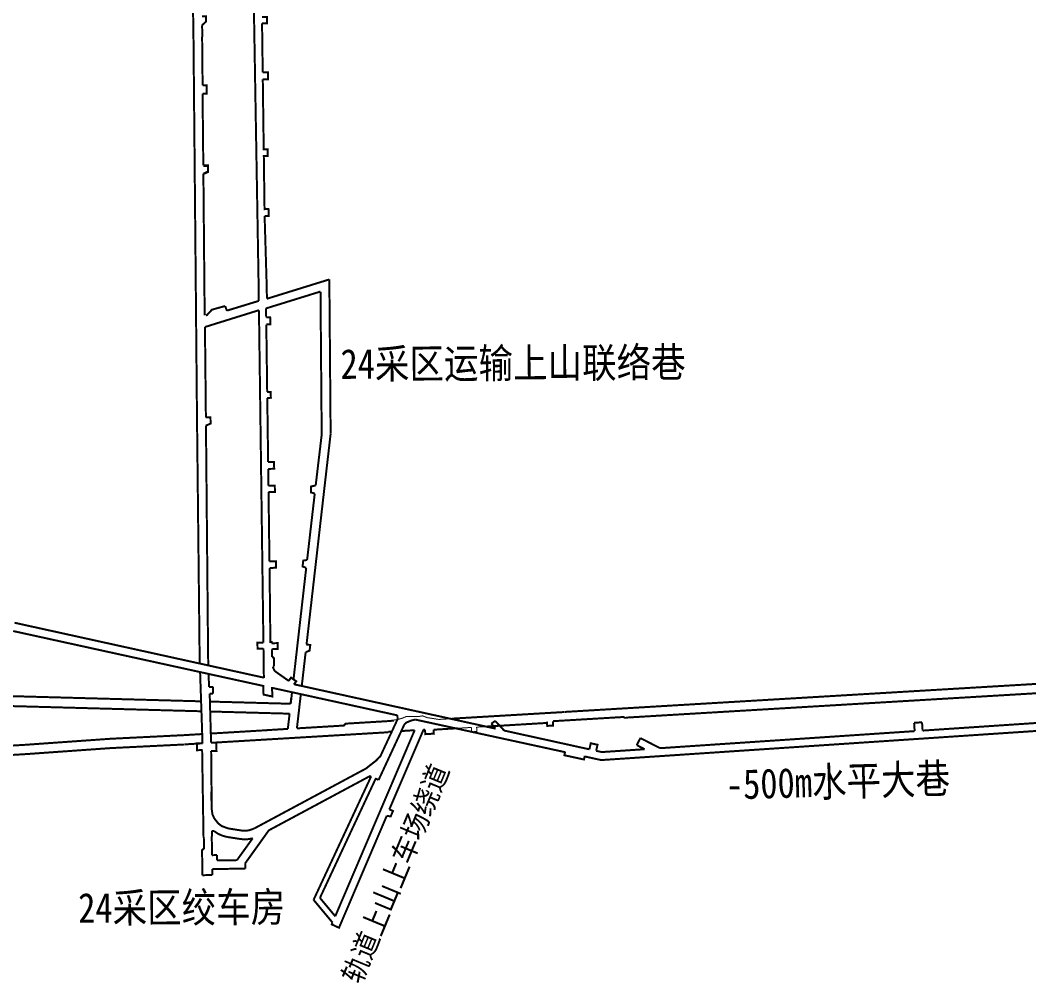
# Model space of a CAD drawing. Extents: x 39491721 to 39501025, y 3850790 to 3853755.
# Drawn here: x 39494006 to 39494514, y 3851164 to 3851648 of the extents above; entities that cross this region are included whole.
import ezdxf

# ---------------------------------------------------------------- set-up
doc = ezdxf.new("R2010")
doc.units = 0
doc.header["$MEASUREMENT"] = 0
doc.linetypes.add('ACAD_ISO03W100', pattern=[30, 12, -18])
for name, color, linetype in [('岩巷', 7, 'Continuous'), ('巷道名称', 7, 'Continuous'), ('煤巷', 7, 'Continuous'), ('防尘', 7, 'ACAD_ISO03W100')]:
    doc.layers.add(name, color=color, linetype=linetype)
doc.layers.add('岩巷ZSLK0900DCJ', color=7, linetype='Continuous', lineweight=0)
doc.layers.add('煤巷ZSLK0900DCJ', color=7, linetype='Continuous', lineweight=0)
doc.styles.add('HZ', font='', dxfattribs={"width": 0.8})
doc.styles.get("Standard").update_dxf_attribs({"font": ''})
doc.styles.get('HZ').set_extended_font_data('SimSun')
doc.styles.get('Standard').set_extended_font_data('SimSun')

msp = doc.modelspace()

# ---------------------------------------------------------------- linework, layer by layer
at = {"layer": '岩巷', "color": 23}
for p, q in [((39494178.09, 3851270.53), (39494179.94, 3851271.52)), ((39494102.28, 3851250.94), (39494102.19, 3851259.87)), ((39494103.39, 3851240.07), (39494102.39, 3851240.06))]:
    msp.add_line(p, q, dxfattribs=at)
at = {"layer": '岩巷', "color": 23, "const_width": 1}
for points in [[(39494093.08, 3851639.72), (39494092.46, 3851679.09)], [(39494097.43, 3851645.8), (39494099.4, 3851647.63), (39494099.36, 3851650.33), (39494097.36, 3851650.3)], [(39494097.52, 3851639.93), (39494097.43, 3851645.8)], [(39494161.55, 3851513.1), (39494162.16, 3851440.06)], [(39494157.06, 3851511.7), (39494157.66, 3851439.67)], [(39494109.04, 3851504.4), (39494102.65, 3851502.65)], [(39494128.3, 3851334.97), (39494126.06, 3851502.31)], [(39494129.58, 3851503.19), (39494129.71, 3851498.67)], [(39494129.71, 3851498.67), (39494131.71, 3851498.7), (39494131.76, 3851495.2), (39494129.78, 3851495.17)], [(39494129.78, 3851495.09), (39494129.77, 3851491.81)], [(39494129.8, 3851492.01), (39494130.21, 3851461.06)], [(39494130.21, 3851461.06), (39494132.01, 3851461.08), (39494132.05, 3851458.18), (39494130.25, 3851458.16)], [(39494130.25, 3851458.16), (39494130.31, 3851453.58)], [(39494130.31, 3851453.58), (39494130.68, 3851425.91)], [(39494094.83, 3851450.54), (39494095.99, 3851344.93)], [(39494099.24, 3851448.31), (39494101.64, 3851448.33), (39494101.68, 3851445.23), (39494099.29, 3851444.14)], [(39494099.31, 3851450.45), (39494099.33, 3851448.31)], [(39494099.37, 3851444.18), (39494100.29, 3851344.97)], [(39494157.66, 3851439.67), (39494154.77, 3851415.21)], [(39494162.16, 3851440.06), (39494159.25, 3851414.77)], [(39494130.68, 3851425.91), (39494133.68, 3851425.95), (39494133.73, 3851422.45), (39494130.73, 3851422.41)], [(39494130.73, 3851422.41), (39494130.84, 3851413.89)], [(39494130.84, 3851413.89), (39494134.04, 3851413.93), (39494134.09, 3851410.73), (39494130.89, 3851410.69)], [(39494130.89, 3851410.69), (39494131.35, 3851375.85)], [(39494131.35, 3851375.85), (39494134.65, 3851375.89), (39494134.69, 3851372.69), (39494131.4, 3851372.42)], [(39494131.4, 3851372.42), (39494131.81, 3851335.19), (39494132.5, 3851335.19), (39494132.5, 3851334.63)], [(39494002.93, 3851344.94), (39494128.53, 3851317.29)], [(39494096.21, 3851324.27), (39494095.99, 3851344.93)], [(39494100.51, 3851323.46), (39494100.29, 3851344.97)], [(39494002.25, 3851340.76), (39494128.3, 3851313.11)], [(39494128.34, 3851331.97), (39494125.34, 3851331.93), (39494125.3, 3851334.93), (39494128.3, 3851334.97)], [(39494132.5, 3851334.63), (39494135.5, 3851334.67), (39494135.54, 3851331.67), (39494132.54, 3851331.63)], [(39494128.34, 3851331.97), (39494128.54, 3851317.17)], [(39494132.6, 3851327.63), (39494132.54, 3851331.63)], [(39494133.6, 3851327.44), (39494132.6, 3851327.63)], [(39494133.6, 3851327.44), (39494133.66, 3851322.94)], [(39494097.64, 3851284.22), (39494096.41, 3851320.22)], [(39494133.03, 3851322.74), (39494133.66, 3851322.94)], [(39494133.95, 3851320.67), (39494133.03, 3851322.74)], [(39494133.95, 3851320.67), (39494141.05, 3851315.66)], [(39494100.93, 3851312.52), (39494100.7, 3851318.95)], [(39494141.05, 3851315.69), (39494142.21, 3851317.32), (39494144.82, 3851315.47), (39494143.66, 3851313.84)], [(39494141.05, 3851315.66), (39494142.21, 3851317.29), (39494144.82, 3851315.44), (39494143.66, 3851313.81)], [(39494102.89, 3851312.67), (39494100.93, 3851312.52)], [(39494101.25, 3851309.21), (39494102.94, 3851309.27)], [(39494101.94, 3851284.54), (39494101.25, 3851309.21)], [(39494102.94, 3851309.27), (39494102.89, 3851312.67)], [(39494132.69, 3851312.56), (39494132.75, 3851307.82), (39494128.36, 3851308.79), (39494128.29, 3851313.52)], [(39494132.68, 3851312.53), (39494132.75, 3851307.8), (39494128.35, 3851308.76), (39494128.29, 3851313.49)], [(39494132.69, 3851312.15), (39494195.07, 3851298.47)], [(39494143.74, 3851313.95), (39494245.29, 3851291.59)], [(39494460.32, 3851290.63), (39494616.27, 3851301.06), (39494723.5, 3851307.81), (39494747.05, 3851309.28)], [(39494096.92, 3851305.37), (39493972.29, 3851308.77)], [(39494142.06, 3851304.14), (39494101.36, 3851305.25)], [(39494097.09, 3851300.36), (39493972.15, 3851303.77)], [(39494141.49, 3851299.15), (39494101.5, 3851300.24)], [(39494223.22, 3851296.65), (39494279.71, 3851299.97)], [(39494279.83, 3851300.02), (39494309.92, 3851301.81)], [(39494195.83, 3851296.24), (39494187.2, 3851277.71)], [(39494195.07, 3851298.47), (39494195.75, 3851298.32)], [(39494195.82, 3851296.19), (39494195.87, 3851297.12), (39494195.77, 3851298.08), (39494195.58, 3851298.28), (39494195.58, 3851298.28), (39494195.58, 3851298.28)], [(39494204.78, 3851296.19), (39494203, 3851295.76), (39494201.84, 3851295.31), (39494200.5, 3851294.79), (39494199.77, 3851294.24), (39494199.25, 3851293.63)], [(39494204.78, 3851296.19), (39494280.25, 3851279.78)], [(39494240.98, 3851292.69), (39494271.15, 3851294.49)], [(39494245, 3851295.54), (39494243.08, 3851294.05)], [(39494243.08, 3851294.05), (39494245.02, 3851291.95)], [(39494249.58, 3851290.65), (39494245, 3851295.54)], [(39494274.1, 3851295.37), (39494274.23, 3851293.17), (39494271.24, 3851292.99), (39494271.11, 3851295.19)], [(39494274.1, 3851295.37), (39494280.04, 3851295.72)], [(39494280.04, 3851295.72), (39494310.19, 3851297.51)], [(39494460.03, 3851294.82), (39494456.04, 3851294.55)], [(39494456.04, 3851294.55), (39494456.33, 3851290.36)], [(39494460.32, 3851290.63), (39494460.03, 3851294.82)], [(39494088.15, 3851288.33), (39494097.59, 3851288.9)], [(39494101.89, 3851289.15), (39494130.47, 3851290.86)], [(39494199.25, 3851293.63), (39494186.32, 3851265.79)], [(39494216.94, 3851291.26), (39494226.24, 3851291.81)], [(39494249.58, 3851290.65), (39494292.49, 3851281.2)], [(39494290.11, 3851277.62), (39494298.46, 3851275.79), (39494535.53, 3851291.65)], [(39494328.11, 3851281.78), (39494456.33, 3851290.36)], [(39494008.53, 3851283.49), (39494051.03, 3851286.5)], [(39494051.03, 3851286.5), (39494088.15, 3851288.33)], [(39494088.38, 3851283.64), (39494051.2, 3851281.81)], [(39494097.64, 3851284.22), (39494088.42, 3851283.67)], [(39494097.64, 3851284.3), (39494094.84, 3851284.27), (39494094.87, 3851280.77), (39494097.67, 3851280.8)], [(39494130.75, 3851286.2), (39494101.93, 3851284.48)], [(39494101.93, 3851284.54), (39494104.63, 3851284.57), (39494104.68, 3851280.37), (39494101.98, 3851280.34)], [(39494295.91, 3851280.45), (39494296.58, 3851283.5), (39494293.16, 3851284.26), (39494292.49, 3851281.2)], [(39494295.91, 3851280.45), (39494296.58, 3851283.5), (39494293.16, 3851284.26), (39494292.49, 3851281.2)], [(39494318.16, 3851286.87), (39494316.34, 3851283.31)], [(39494328.11, 3851281.78), (39494318.16, 3851286.87)], [(39493986.82, 3851282.2), (39494008.53, 3851283.49)], [(39493987.1, 3851277.51), (39494008.81, 3851278.8)], [(39494008.81, 3851278.8), (39494051.2, 3851281.81)], [(39494098.13, 3851237.3), (39494097.44, 3851280.77)], [(39494102.28, 3851250.94), (39494101.98, 3851280.34)], [(39494280.3, 3851280.01), (39494279.89, 3851278.22), (39494289.75, 3851276.08), (39494290.16, 3851277.87)], [(39494280.3, 3851280.01), (39494279.89, 3851278.22), (39494289.75, 3851276.08), (39494290.16, 3851277.87)], [(39494295.91, 3851280.45), (39494298.76, 3851279.82), (39494320.34, 3851281.26)], [(39494316.34, 3851283.31), (39494320.34, 3851281.26)], [(39494179.94, 3851271.52), (39494185.16, 3851275.61), (39494186.02, 3851276.55), (39494187.07, 3851277.58), (39494187.59, 3851278.36)], [(39494123.66, 3851241.34), (39494179.94, 3851271.52)], [(39494131.01, 3851240.4), (39494182.28, 3851267.9)], [(39494182.52, 3851267.46), (39494153.57, 3851205.41)], [(39494184.87, 3851266.46), (39494156.78, 3851206.4)], [(39494181.43, 3851267.44), (39494182.38, 3851266.84)], [(39494184.67, 3851266.55), (39494186.32, 3851265.79)], [(39494102.28, 3851250.94), (39494102.65, 3851248.41), (39494103.58, 3851246.38), (39494105.52, 3851243.93), (39494107.42, 3851242.5), (39494109.5, 3851241.76), (39494110.76, 3851241.33)], [(39494103.39, 3851240.07), (39494102.39, 3851240.06)], [(39494102.39, 3851240.06), (39494102.43, 3851237.37)], [(39494103.39, 3851240.07), (39494104.72, 3851239.18), (39494105.52, 3851238.66), (39494107.26, 3851237.88), (39494108.34, 3851237.52), (39494109.16, 3851237.3), (39494110.1, 3851237.06)], [(39494117.51, 3851240.28), (39494110.65, 3851241.36)], [(39494117.51, 3851240.28), (39494117.51, 3851240.28), (39494117.51, 3851240.28), (39494119.14, 3851240.19), (39494121.12, 3851240.41), (39494123.65, 3851241.33), (39494123.65, 3851241.33)], [(39494131.21, 3851240.67), (39494119.11, 3851223.77)], [(39494098.28, 3851237.3), (39494098.39, 3851230.87)], [(39494102.28, 3851237.37), (39494102.44, 3851227.9)], [(39494116.86, 3851236.03), (39494110.1, 3851237.06)], [(39494122.92, 3851236.45), (39494114.99, 3851225.4)], [(39494116.86, 3851236.03), (39494118.73, 3851235.87), (39494120.49, 3851235.95), (39494122.28, 3851236.25), (39494122.92, 3851236.45)], [(39494097.39, 3851230.85), (39494098.39, 3851230.87)], [(39494097.6, 3851217.82), (39494097.39, 3851230.85)], [(39494102.44, 3851227.9), (39494104.94, 3851227.94)], [(39494104.98, 3851225.24), (39494104.94, 3851227.94)], [(39494114.99, 3851225.4), (39494104.98, 3851225.24)], [(39494119.11, 3851223.77), (39494119.16, 3851221.16)], [(39494097.6, 3851217.82), (39494102.6, 3851217.9)], [(39494119.16, 3851221.16), (39494102.55, 3851220.9)], [(39494102.6, 3851217.9), (39494102.55, 3851220.9)], [(39494153.57, 3851205.41), (39494163.12, 3851193.95)], [(39494164.49, 3851197.15), (39494156.78, 3851206.4)]]:
    msp.add_lwpolyline(points, dxfattribs=at)
for points, elevation in [([(39494102.58, 3851502.8), (39494100.94, 3851500.99), (39494099.78, 3851499.8), (39494099.31, 3851499.75)], -562.78), ([(39494110.28, 3851502.01), (39494110.28, 3851502.01), (39494109.8, 3851502.41), (39494109.43, 3851503.3), (39494109.04, 3851504.4)], -562.82)]:
    msp.add_lwpolyline(points, dxfattribs=dict(at, elevation=elevation))
at = {"layer": '岩巷', "color": 24, "const_width": 0.5}
for points in [[(39494216.65, 3851296.25), (39494223.04, 3851296.63)], [(39494226.23, 3851291.81), (39494233.09, 3851292.22)], [(39494235.69, 3851292.38), (39494235.82, 3851290.18), (39494233.23, 3851290.03), (39494233.09, 3851292.22)], [(39494235.69, 3851292.38), (39494240.98, 3851292.69)]]:
    msp.add_lwpolyline(points, dxfattribs=at)
at = {"layer": '岩巷ZSLK0900DCJ', "color": 30, "linetype": 'Continuous', "lineweight": 15, "true_color": 0xff8000}
for p, q in [((39494157, 3851434.06), (39494154.77, 3851415.21)), ((39494161.42, 3851433.64), (39494159.25, 3851414.77)), ((39494096.21, 3851324.27), (39494095.99, 3851344.93)), ((39494182.29, 3851267.9), (39494182.52, 3851267.46)), ((39494186.32, 3851265.79), (39494184.67, 3851266.55)), ((39494119.11, 3851223.77), (39494119.16, 3851221.16))]:
    msp.add_line(p, q, dxfattribs=at)
at = {"layer": '岩巷ZSLK0900DCJ', "color": 30, "linetype": 'Continuous', "lineweight": 15, "true_color": 0xff8000, "flags": 128}
for points in [[(39494126.2, 3851491.97), (39494126.71, 3851453.56)], [(39494130.25, 3851458.16), (39494132.05, 3851458.18), (39494132.01, 3851461.08), (39494130.21, 3851461.06)], [(39494126.71, 3851453.56), (39494127.52, 3851393.3)], [(39494130.73, 3851422.41), (39494133.73, 3851422.45), (39494133.68, 3851425.95), (39494130.68, 3851425.91)], [(39494130.84, 3851413.89), (39494134.04, 3851413.93), (39494134.09, 3851410.73), (39494130.89, 3851410.69)], [(39494127.52, 3851393.3), (39494128.1, 3851347.6)], [(39494128.13, 3851347.57), (39494128.3, 3851334.97)], [(39494132.5, 3851335.19), (39494131.81, 3851335.19)], [(39494132.5, 3851335.19), (39494132.5, 3851334.63)], [(39494133.91, 3851320.76), (39494141.05, 3851315.68)]]:
    msp.add_lwpolyline(points, dxfattribs=at)
at = {"layer": '煤巷', "color": 7}
for p, q in [((39494161.55, 3851513.1), (39494161.51, 3851517.8)), ((39494142.06, 3851304.14), (39494142.36, 3851306.74)), ((39494141.44, 3851298.75), (39494141.49, 3851299.15))]:
    msp.add_line(p, q, dxfattribs=at)
for points, const_width in [([(39494125.45, 3851540.86), (39494123.07, 3851680.08)], 1), ([(39494127.57, 3851649.93), (39494130.07, 3851649.96), (39494130.12, 3851646.76), (39494127.62, 3851646.73)], 1), ([(39494127.62, 3851646.73), (39494127.95, 3851622.04)], 1), ([(39494094.17, 3851522.09), (39494093.08, 3851639.72)], 1), ([(39494097.68, 3851615.49), (39494097.43, 3851639.93)], 1), ([(39494127.99, 3851618.54), (39494130.69, 3851618.58), (39494130.65, 3851622.08), (39494127.95, 3851622.04)], 1), ([(39494097.68, 3851615.49), (39494099.68, 3851615.51), (39494099.72, 3851611.31), (39494097.72, 3851611.29)], 1), ([(39494128.91, 3851549.77), (39494130.91, 3851549.8), (39494130.87, 3851553.2), (39494128.87, 3851553.17), (39494128.51, 3851579.87), (39494130.51, 3851579.9), (39494130.46, 3851583.3), (39494128.46, 3851583.27), (39494127.99, 3851618.54)], 1), ([(39494098.03, 3851575.21), (39494097.66, 3851611.29)], 1), ([(39494098.07, 3851571.04), (39494100.45, 3851572.13), (39494100.42, 3851575.23), (39494098.03, 3851575.21), (39494098.03, 3851575.21)], 1), ([(39494098.5, 3851523.17), (39494098.07, 3851571.04)], 1), ([(39494128.91, 3851549.77), (39494129.98, 3851513.85)], 1), ([(39494125.91, 3851513.86), (39494125.45, 3851540.86)], 1), ([(39494098.72, 3851499.67), (39494098.5, 3851523.17)], 1), ([(39494094.83, 3851450.54), (39494094.17, 3851522.09)], 1), ([(39494130.07, 3851508.06), (39494161.51, 3851517.8)], 1), ([(39494161.55, 3851513.1), (39494161.51, 3851517.8)], 1), ([(39494126, 3851507), (39494125.91, 3851513.86)], 1), ([(39494129.97, 3851514.04), (39494130.07, 3851508.06), (39494130.07, 3851508.06)], 1), ([(39494129.58, 3851503.19), (39494157.06, 3851511.7)], 1), ([(39494098.86, 3851493.84), (39494126.06, 3851502.31)], 1), ([(39494110.2, 3851502.17), (39494126.01, 3851507)], 1), ([(39494099.31, 3851450.45), (39494098.86, 3851493.84)], 1), ([(39494150.02, 3851333.97), (39494159.25, 3851414.77)], 1), ([(39494154.64, 3851414.09), (39494152.25, 3851413.52), (39494152.29, 3851410.56), (39494154.16, 3851409.96), (39494154.16, 3851409.96)], 1), ([(39494154.64, 3851414.09), (39494154.77, 3851415.21)], 1), ([(39494150.31, 3851376.53), (39494154.16, 3851409.96)], 1), ([(39494150.31, 3851376.53), (39494148.37, 3851376.25), (39494148.03, 3851373.27), (39494149.86, 3851372.56)], 1), ([(39494143.47, 3851316.43), (39494149.86, 3851372.56)], 1), ([(39494147.62, 3851313.09), (39494149.58, 3851330.1)], 1), ([(39494150.02, 3851333.97), (39494151.91, 3851333.75), (39494151.58, 3851330.9), (39494149.58, 3851330.1)], 1), ([(39494329.68, 3851302.99), (39494595.13, 3851318.74)], 1), ([(39494595.37, 3851314.05), (39494329.96, 3851298.3)], 1), ([(39494142.06, 3851304.14), (39494142.73, 3851309.95)], 1), ([(39494145.17, 3851291.76), (39494147.1, 3851308.55)], 1), ([(39494140.6, 3851291.49), (39494141.49, 3851299.15)], 1), ([(39494309.92, 3851301.81), (39494329.68, 3851302.99)], 1), ([(39494145.17, 3851291.76), (39494168.78, 3851293.17), (39494169.73, 3851294.13), (39494191.95, 3851295.46), (39494193.96, 3851295.71)], 1), ([(39494193.92, 3851295.93), (39494195.72, 3851296.16), (39494198.2, 3851296.85), (39494200.33, 3851297.76), (39494202.88, 3851297.7), (39494206.27, 3851297.66), (39494208.4, 3851298.07), (39494210.83, 3851297.16), (39494216.65, 3851296.25)], 0.5), ([(39494329.96, 3851298.3), (39494310.2, 3851297.12), (39494310.19, 3851297.51)], 1), ([(39494129.05, 3851290.8), (39494139.46, 3851291.42)], 1), ([(39494129.33, 3851286.11), (39494191.22, 3851289.8)], 1), ([(39494139.46, 3851291.42), (39494140.6, 3851291.49)], 1), ([(39494164.49, 3851197.15), (39494204.5, 3851290.87)], 1), ([(39494191.18, 3851290.02), (39494192.98, 3851290.13)], 1), ([(39494208.95, 3851291.11), (39494191.73, 3851250.96)], 1), ([(39494197.76, 3851290.41), (39494204.47, 3851290.82)], 1), ([(39494208.93, 3851291.08), (39494209.7, 3851291.13)], 1), ([(39494214.01, 3851291.06), (39494214.13, 3851289.09), (39494209.84, 3851288.83), (39494209.7, 3851291.13)], 1), ([(39494214.01, 3851291.06), (39494216.94, 3851291.26)], 1), ([(39494191.73, 3851250.96), (39494193.57, 3851250.17), (39494192.4, 3851247.41), (39494190.43, 3851247.72)], 1), ([(39494190.43, 3851247.72), (39494166.37, 3851191.36), (39494162.74, 3851193.05), (39494163.12, 3851193.95)], 1)]:
    msp.add_lwpolyline(points, dxfattribs=dict(at, const_width=const_width))
at = {"layer": '煤巷ZSLK0900DCJ', "color": 7, "linetype": 'Continuous', "lineweight": 15}
msp.add_line((39494098.86, 3851493.84), (39494099.31, 3851450.45), dxfattribs=at)
at = {"layer": '煤巷ZSLK0900DCJ', "color": 7, "linetype": 'Continuous', "lineweight": 9}
for p, q in [((39494159.25, 3851414.77), (39494149.95, 3851333.97)), ((39494154.64, 3851414.09), (39494154.77, 3851415.21))]:
    msp.add_line(p, q, dxfattribs=at)
at = {"layer": '煤巷ZSLK0900DCJ', "color": 7, "linetype": 'Continuous', "lineweight": 15, "flags": 128}
msp.add_lwpolyline([(39494098.1, 3851574.76), (39494100.49, 3851574.78), (39494100.53, 3851571.68), (39494098.14, 3851570.59)], dxfattribs=at)

# ---------------------------------------------------------------- texts
at = {"layer": '巷道名称', "color": 7, "style": 'HZ', "width": 0.9}
msp.add_text('轨道上山上车场绕道', height=10.625, rotation=67.4654, dxfattribs=at).set_placement((39494177.23, 3851162.44))
at = {"layer": '防尘', "linetype": 'Continuous', "width": 0.85}
for s, p in [('24采区运输上山联络巷', (39494167.16, 3851467.72)), ('24采区绞车房', (39494035.04, 3851193.84))]:
    msp.add_text(s, height=15, rotation=0.2867, dxfattribs=at).set_placement(p)
at = {"layer": '防尘', "color": 0, "linetype": 'Continuous', "width": 0.85}
msp.add_text('-500m水平大巷', height=15, rotation=1.6452, dxfattribs=at).set_placement((39494361.44, 3851255.92))

doc.saveas('drawing.dxf')
